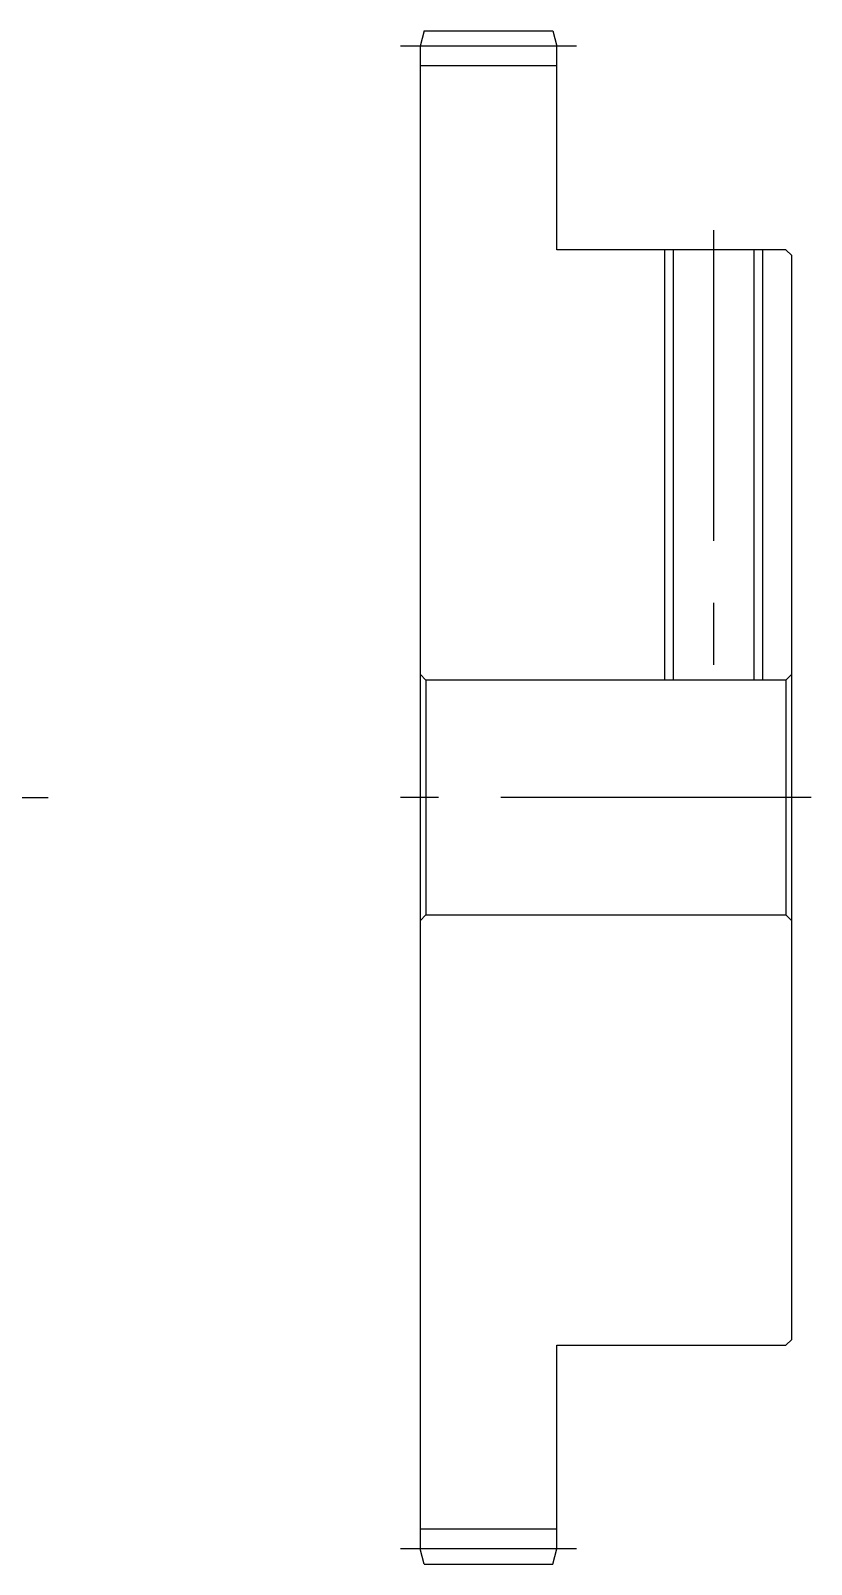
# Model space of a CAD drawing. Extents: x -1 to 118, y -8 to 89.
# Drawn here: x 78.5 to 118.4, y 10 to 88.4 of the extents above; entities that cross this region are included whole.
import ezdxf

# ---------------------------------------------------------------- set-up
doc = ezdxf.new("R2010")
doc.units = 0
doc.header["$LTSCALE"] = 0.5
doc.linetypes.add('CENTER', pattern=[50.8, 31.75, -6.35, 6.35, -6.35])
for name, color, linetype in [('MSM_CENTER', 1, 'CENTER'), ('MSM_CONTINUOUS', 7, 'CONTINUOUS'), ('MSM_NARROW', 5, 'CONTINUOUS')]:
    doc.layers.add(name, color=color, linetype=linetype)

msp = doc.modelspace()

# ---------------------------------------------------------------- linework, layer by layer
at = {"layer": 'MSM_CENTER'}
for p, q in [((106.4, 87.6), (97.4, 87.6)), ((113.4, 78.2), (113.4, 54.2)), ((-1, 49.2), (79.4, 49.2)), ((118.4, 49.2), (97.4, 49.2)), ((106.4, 10.8), (97.4, 10.8))]:
    msp.add_line(p, q, dxfattribs=at)
at = {"layer": 'MSM_CONTINUOUS'}
for p, q in [((98.614, 88.4), (98.4, 87.6)), ((98.614, 88.4), (105.186, 88.4)), ((105.186, 88.4), (105.4, 87.6)), ((98.4, 87.6), (98.4, 10.8)), ((105.4, 77.2), (105.4, 87.6)), ((105.4, 86.6), (98.4, 86.6)), ((117.1, 77.2), (105.4, 77.2)), ((111.333, 77.2), (111.333, 55.2)), ((115.467, 77.2), (115.467, 55.2)), ((117.4, 76.9), (117.1, 77.2)), ((117.4, 21.5), (117.4, 76.9)), ((98.4, 55.5), (98.7, 55.2)), ((98.7, 55.2), (98.7, 43.2)), ((117.1, 55.2), (98.7, 55.2)), ((117.1, 55.2), (117.4, 55.5)), ((117.1, 55.2), (117.1, 43.2)), ((98.7, 43.2), (98.4, 42.9)), ((98.7, 43.2), (117.1, 43.2)), ((117.4, 42.9), (117.1, 43.2)), ((105.4, 10.8), (105.4, 21.2)), ((105.4, 21.2), (117.1, 21.2)), ((117.1, 21.2), (117.4, 21.5)), ((105.4, 11.8), (98.4, 11.8)), ((98.614, 10), (98.4, 10.8)), ((105.186, 10), (105.4, 10.8)), ((98.614, 10), (105.186, 10))]:
    msp.add_line(p, q, dxfattribs=at)
at = {"layer": 'MSM_NARROW'}
for p, q in [((110.9, 77.2), (110.9, 55.2)), ((115.9, 77.2), (115.9, 55.2))]:
    msp.add_line(p, q, dxfattribs=at)

doc.saveas('drawing.dxf')
